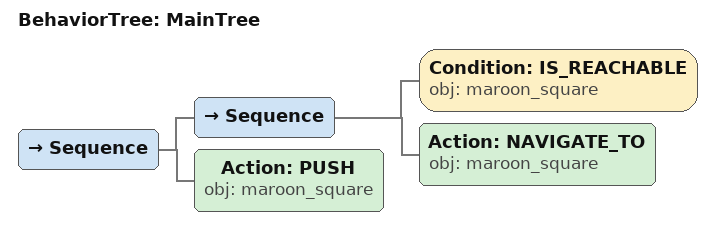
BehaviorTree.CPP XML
<root main_tree_to_execute="MainTree">
  <BehaviorTree ID="MainTree">
    <Sequence>
      <Sequence>
        <!-- Check maroon_square is reachable before NAVIGATE_TO -->
        <Condition ID="IS_REACHABLE" obj="maroon_square" />
        <!-- Navigate to maroon_square -->
        <Action ID="NAVIGATE_TO" obj="maroon_square" />
      </Sequence>
      <!-- Push maroon_square forward toward front edge of table -->
      <Action ID="PUSH" obj="maroon_square" />
    </Sequence>
  </BehaviorTree>
</root>
